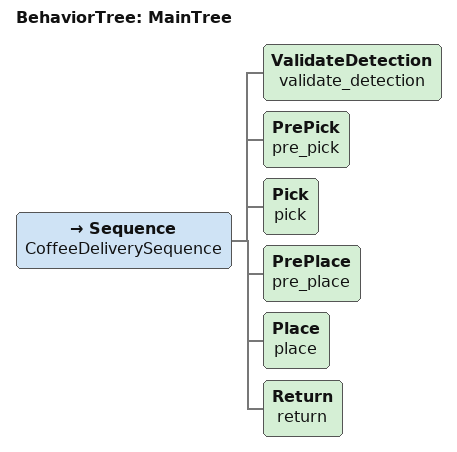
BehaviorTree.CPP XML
<root BTCPP_format="4" >
  <BehaviorTree ID="MainTree">
    <Sequence name="CoffeeDeliverySequence">
      <ValidateDetection name="validate_detection"/>
      <PrePick name="pre_pick"/>
      <Pick name="pick"/>
      <PrePlace name="pre_place"/>
      <Place name="place"/>
      <Return name="return"/>
    </Sequence>
  </BehaviorTree>
</root>
